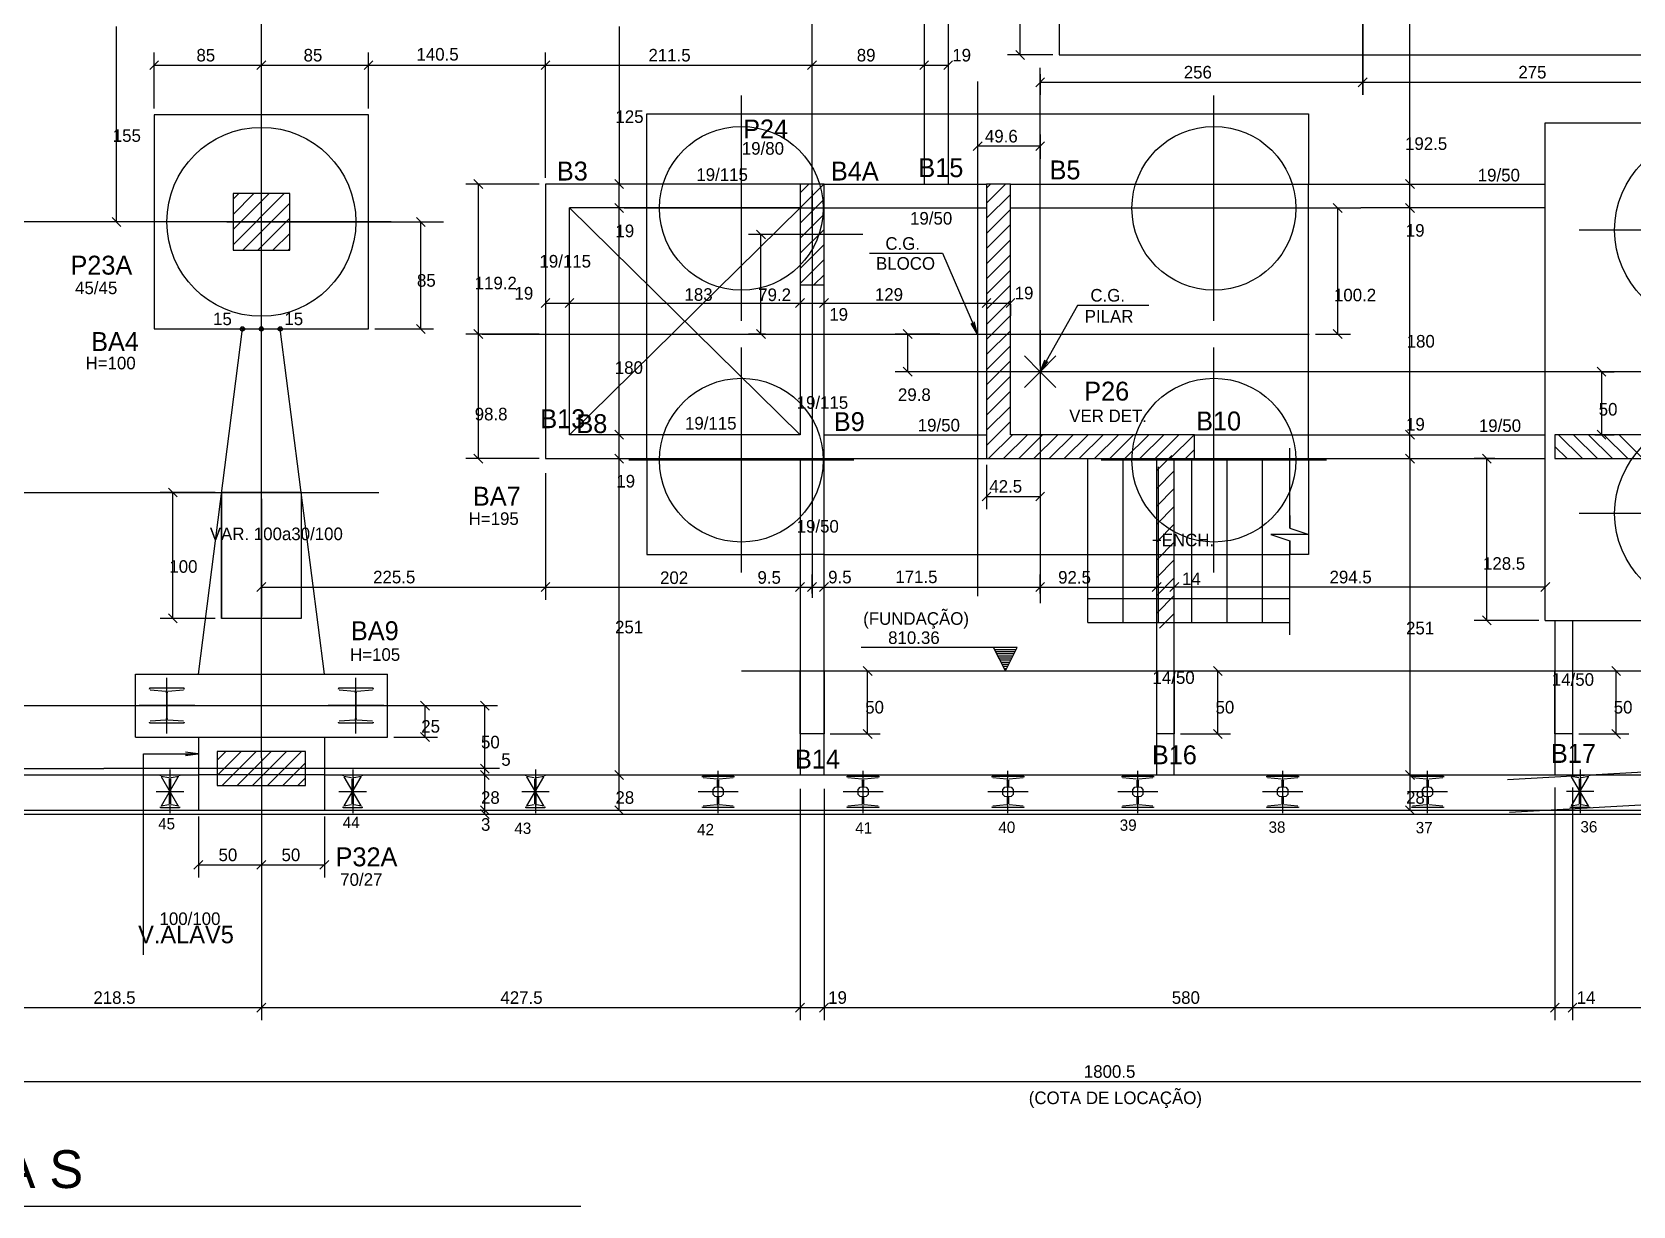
# Model space of a CAD drawing. Header units: metres. Extents: x -5 to 6148, y -6 to 3867.
# Drawn here: x 4108 to 5379, y 1774 to 2706 of the extents above; entities that cross this region are included whole.
import ezdxf

# ---------------------------------------------------------------- set-up
doc = ezdxf.new("R2010")
doc.units = ezdxf.units.M

msp = doc.modelspace()

# ---------------------------------------------------------------- linework, layer by layer
for centre, radius in [((4671.1, 2565.7), 65), ((5046.1, 2565.7), 65), ((4290.2, 2554.9), 75), ((5439.1, 2548.4), 75), ((4275.2, 2469.9), 1.67), ((4275.2, 2469.9), 0.83), ((4290.2, 2469.9), 1.67), ((4290.2, 2469.9), 1.67), ((4290.2, 2469.9), 0.83), ((4290.2, 2469.9), 0.83), ((4305.2, 2469.9), 1.67), ((4305.2, 2469.9), 0.83), ((4671.1, 2365.7), 65), ((5046.1, 2365.7), 65), ((5439.1, 2323.4), 75)]:
    msp.add_circle(centre, radius)
at = {"layer": '1', "color": 1}
for p, q in [((4290.2, 2451.8), (4290.2, 2657.9)), ((4671.1, 2476.4), (4671.1, 2655.1)), ((5046.1, 2476.4), (5046.1, 2655.1)), ((4393.3, 2554.9), (4187.1, 2554.9)), ((4760.4, 2565.7), (4581.7, 2565.7)), ((5135.4, 2565.7), (4956.7, 2565.7)), ((5542.2, 2548.4), (5336, 2548.4)), ((4671.1, 2276.4), (4671.1, 2455.1)), ((5046.1, 2276.4), (5046.1, 2455.1)), ((4760.4, 2365.7), (4581.7, 2365.7)), ((5135.4, 2365.7), (4956.7, 2365.7)), ((5542.2, 2323.4), (5336, 2323.4)), ((3913, 2115.9), (4240.2, 2115.9)), ((4340.2, 2115.9), (5745.4, 2115.9)), ((2991.2, 2087.9), (5771.4, 2087.9))]:
    msp.add_line(p, q, dxfattribs=at)
for points in [[(5644.6, 2267.3), (5547.5, 2177.4), (5419.9, 2119.9), (5279.1, 2112)], [(5662.3, 2248.2), (5560.8, 2154.3), (5427.6, 2094.3), (5280.6, 2086)]]:
    msp.add_lwpolyline(points, dxfattribs=at)
at = {"layer": '2', "color": 2}
for p, q in [((4201.7, 2675.7), (4208.7, 2682.7)), ((4286.7, 2675.7), (4293.7, 2682.7)), ((4286.7, 2675.7), (4293.7, 2682.7)), ((4371.7, 2675.7), (4378.7, 2682.7)), ((4371.7, 2675.7), (4378.7, 2682.7)), ((4512.2, 2675.7), (4519.2, 2682.7)), ((4512.2, 2675.7), (4519.2, 2682.7)), ((4723.7, 2675.7), (4730.7, 2682.7)), ((4723.7, 2675.7), (4730.7, 2682.7)), ((4812.7, 2675.7), (4819.7, 2682.7)), ((4812.7, 2675.7), (4819.7, 2682.7)), ((4831.7, 2675.7), (4838.7, 2682.7)), ((4895.9, 2683.8), (4888.8, 2690.9)), ((4904.7, 2662.2), (4911.7, 2669.2)), ((5160.7, 2662.2), (5167.7, 2669.2)), ((5160.7, 2662.2), (5167.7, 2669.2)), ((4862.1, 2618.4), (4855.1, 2611.4)), ((4911.7, 2618.4), (4904.7, 2611.4)), ((4466, 2581.3), (4458.9, 2588.4)), ((4570.7, 2588.4), (4577.7, 2581.3)), ((4577.7, 2581.3), (4570.7, 2588.4)), ((4577.7, 2581.3), (4570.7, 2588.4)), ((5205.2, 2581.3), (5198.1, 2588.4)), ((5205.2, 2581.3), (5198.1, 2588.4)), ((5205.2, 2581.3), (5198.1, 2588.4)), ((4577.7, 2562.3), (4570.7, 2569.4)), ((4577.7, 2562.3), (4570.7, 2569.4)), ((5147.9, 2562.3), (5140.8, 2569.4)), ((5205.2, 2562.3), (5198.1, 2569.4)), ((5205.2, 2562.3), (5198.1, 2569.4)), ((4178.8, 2551.3), (4171.7, 2558.4)), ((4178.8, 2551.3), (4171.7, 2558.4)), ((4420.3, 2551.3), (4413.2, 2558.4)), ((4690.2, 2541.3), (4683.2, 2548.4)), ((4512.2, 2486.9), (4519.2, 2494)), ((4531.2, 2486.9), (4538.2, 2494)), ((4531.2, 2486.9), (4538.2, 2494)), ((4714.2, 2486.9), (4721.2, 2494)), ((4714.2, 2486.9), (4721.2, 2494)), ((4733.2, 2486.9), (4740.2, 2494)), ((4733.2, 2486.9), (4740.2, 2494)), ((4862.2, 2486.9), (4869.2, 2494)), ((4862.2, 2486.9), (4869.2, 2494)), ((4881.2, 2486.9), (4888.2, 2494)), ((4881.2, 2486.9), (4888.2, 2494)), ((4420.3, 2466.3), (4413.2, 2473.4)), ((4466, 2462.2), (4458.9, 2469.3)), ((4466, 2462.2), (4458.9, 2469.3)), ((4690.2, 2462.2), (4683.2, 2469.3)), ((4806.7, 2462.2), (4799.6, 2469.3)), ((5147.9, 2462.2), (5140.8, 2469.3)), ((4806.7, 2432.4), (4799.6, 2439.5)), ((4908.2, 2435.9), (4895.7, 2448.4)), ((4908.2, 2435.9), (4920.7, 2448.4)), ((5350.2, 2439.5), (5357.2, 2432.4)), ((4908.2, 2435.9), (4895.7, 2423.4)), ((4908.2, 2435.9), (4920.7, 2423.4)), ((4577.7, 2382.3), (4570.7, 2389.4)), ((4577.7, 2382.3), (4570.7, 2389.4)), ((5205.2, 2382.3), (5198.1, 2389.4)), ((5205.2, 2382.3), (5198.1, 2389.4)), ((5350.2, 2389.4), (5357.2, 2382.3)), ((4466, 2363.3), (4458.9, 2370.4)), ((4577.7, 2363.3), (4570.7, 2370.4)), ((4577.7, 2363.3), (4570.7, 2370.4)), ((4577.7, 2363.3), (4570.7, 2370.4)), ((5198.1, 2370.4), (5205.2, 2363.3)), ((5205.2, 2363.3), (5198.1, 2370.4)), ((5205.2, 2363.3), (5198.1, 2370.4)), ((5266.2, 2363.3), (5259.2, 2370.4)), ((4223.5, 2336.5), (4216.4, 2343.6)), ((4862.2, 2333.3), (4869.2, 2340.4)), ((4904.7, 2333.3), (4911.7, 2340.4)), ((4286.7, 2261.4), (4293.7, 2268.5)), ((4512.2, 2261.4), (4519.2, 2268.5)), ((4714.2, 2261.4), (4721.2, 2268.5)), ((4714.2, 2261.4), (4721.2, 2268.5)), ((4723.7, 2261.4), (4730.7, 2268.5)), ((4723.7, 2261.4), (4730.7, 2268.5)), ((4733.2, 2261.4), (4740.2, 2268.5)), ((4733.2, 2261.4), (4740.2, 2268.5)), ((4904.7, 2261.4), (4911.7, 2268.5)), ((4904.7, 2261.4), (4911.7, 2268.5)), ((4997.2, 2261.4), (5004.2, 2268.5)), ((4997.2, 2261.4), (5004.2, 2268.5)), ((5018.2, 2268.5), (5011.2, 2261.4)), ((5011.2, 2261.4), (5018.2, 2268.5)), ((5011.2, 2261.4), (5018.2, 2268.5)), ((5312.6, 2268.5), (5305.6, 2261.4)), ((4223.5, 2236.5), (4216.4, 2243.6)), ((5266.2, 2234.9), (5259.2, 2242)), ((4774.8, 2194.8), (4767.8, 2201.9)), ((5052.8, 2194.8), (5045.8, 2201.9)), ((5368.8, 2194.8), (5361.8, 2201.9)), ((4423.6, 2167.3), (4416.5, 2174.4)), ((4471, 2167.3), (4464, 2174.4)), ((4471, 2167.3), (4464, 2174.4)), ((4423.6, 2142.3), (4416.5, 2149.4)), ((4774.8, 2144.8), (4767.8, 2151.9)), ((5052.8, 2144.8), (5045.8, 2151.9)), ((5368.8, 2144.8), (5361.8, 2151.9)), ((4471, 2117.3), (4464, 2124.4)), ((4471, 2117.3), (4464, 2124.4)), ((4471, 2117.3), (4464, 2124.4)), ((4471, 2112.3), (4464, 2119.4)), ((4471, 2112.3), (4464, 2119.4)), ((4577.7, 2112.3), (4570.7, 2119.4)), ((4577.7, 2112.3), (4570.7, 2119.4)), ((5198.1, 2119.4), (5205.2, 2112.3)), ((5198.1, 2119.4), (5205.2, 2112.3)), ((2401.7, 2084.8), (5872.2, 2084.8)), ((4471, 2084.3), (4464, 2091.4)), ((4471, 2084.3), (4464, 2091.4)), ((4471, 2081.3), (4464, 2088.4)), ((4577.7, 2084.3), (4570.7, 2091.4)), ((5198.1, 2091.4), (5205.2, 2084.3)), ((4236.7, 2040.9), (4243.7, 2048)), ((4286.7, 2040.9), (4293.7, 2048)), ((4286.7, 2040.9), (4293.7, 2048)), ((4336.7, 2040.9), (4343.7, 2048)), ((4286.7, 1927.6), (4293.7, 1934.7)), ((4286.7, 1927.6), (4293.7, 1934.7)), ((4286.7, 1927.6), (4293.7, 1934.7)), ((4714.2, 1927.6), (4721.2, 1934.7)), ((4714.2, 1927.6), (4721.2, 1934.7)), ((4733.2, 1927.6), (4740.2, 1934.7)), ((4733.2, 1927.6), (4740.2, 1934.7)), ((5313.2, 1927.6), (5320.2, 1934.7)), ((5313.2, 1927.6), (5320.2, 1934.7)), ((5327.2, 1927.6), (5334.2, 1934.7)), ((5327.2, 1927.6), (5334.2, 1934.7))]:
    msp.add_line(p, q, dxfattribs=at)
at = {"layer": '3', "color": 3}
for p, q in [((4816.2, 2946.9), (4816.2, 2584.9)), ((4835.2, 2946.9), (4835.2, 2584.9)), ((4923.4, 2867.4), (4923.4, 2687.4)), ((4923.4, 2687.4), (5593.4, 2687.4)), ((4858.6, 2666.4), (4858.6, 2257.8)), ((4816.2, 2640.7), (4835.2, 2640.7)), ((5309.1, 2633.4), (5569.1, 2633.4)), ((5309.1, 2238.4), (5309.1, 2633.4)), ((4717.7, 2584.9), (4515.7, 2584.9)), ((4596.1, 2366.9), (4596.1, 2584.9)), ((4717.7, 2578), (4724.6, 2584.9)), ((4717.7, 2566), (4736.6, 2584.9)), ((4736.7, 2584.9), (4865.7, 2584.9)), ((4865.7, 2581.7), (4868.8, 2584.9)), ((4865.7, 2569.7), (4880.8, 2584.9)), ((4884.7, 2584.9), (5309.1, 2584.9)), ((5121.1, 2565.9), (5121.1, 2584.9)), ((4267.7, 2572.8), (4272.3, 2577.4)), ((4267.7, 2560.7), (4284.3, 2577.4)), ((4267.7, 2548.7), (4296.3, 2577.4)), ((4267.7, 2536.7), (4308.4, 2577.4)), ((4275.4, 2532.4), (4312.7, 2569.7)), ((4717.7, 2553.9), (4736.7, 2572.9)), ((4865.7, 2557.7), (4884.7, 2576.7)), ((4287.4, 2532.4), (4312.7, 2557.7)), ((4534.7, 2385.9), (4534.7, 2565.9)), ((4717.7, 2565.9), (4534.7, 2565.9)), ((4717.7, 2541.9), (4736.7, 2560.9)), ((4736.7, 2565.9), (4865.7, 2565.9)), ((4865.7, 2545.7), (4884.7, 2564.7)), ((4884.7, 2565.9), (5162.8, 2565.9)), ((5121.1, 2385.9), (5121.1, 2565.9)), ((5309.1, 2565.9), (5162.8, 2565.9)), ((4299.4, 2532.4), (4312.7, 2545.6)), ((4717.7, 2529.9), (4736.7, 2548.9)), ((4865.7, 2533.7), (4884.7, 2552.7)), ((4311.4, 2532.4), (4312.7, 2533.6)), ((4717.7, 2517.9), (4736.7, 2536.9)), ((4865.7, 2521.6), (4884.7, 2540.6)), ((4865.7, 2509.6), (4884.7, 2528.6)), ((4717.7, 2505.9), (4736.7, 2524.9)), ((4865.7, 2497.6), (4884.7, 2516.6)), ((4728.7, 2504.9), (4736.7, 2512.8)), ((4865.7, 2485.6), (4884.7, 2504.6)), ((4865.7, 2473.5), (4884.7, 2492.5)), ((4865.7, 2461.5), (4884.7, 2480.5)), ((4240.2, 2195.9), (4275.2, 2469.9)), ((4340.2, 2195.9), (4305.2, 2469.9)), ((4465.4, 2465.7), (5121.7, 2465.7)), ((4865.7, 2449.5), (4884.7, 2468.5)), ((4865.7, 2437.5), (4884.7, 2456.5)), ((4865.7, 2425.5), (4884.7, 2444.5)), ((4865.7, 2413.4), (4884.7, 2432.4)), ((4865.7, 2401.4), (4884.7, 2420.4)), ((4865.7, 2389.4), (4884.7, 2408.4)), ((4865.7, 2377.4), (4884.7, 2396.4)), ((4736.7, 2385.9), (4865.7, 2385.9)), ((4867.2, 2366.9), (4886.2, 2385.9)), ((4879.2, 2366.9), (4898.2, 2385.9)), ((4891.2, 2366.9), (4910.2, 2385.9)), ((4903.3, 2366.9), (4922.3, 2385.9)), ((4915.3, 2366.9), (4934.3, 2385.9)), ((4927.3, 2366.9), (4946.3, 2385.9)), ((4939.3, 2366.9), (4958.3, 2385.9)), ((4951.3, 2366.9), (4970.3, 2385.9)), ((4963.4, 2366.9), (4982.4, 2385.9)), ((4975.4, 2366.9), (4994.4, 2385.9)), ((4987.4, 2366.9), (5006.4, 2385.9)), ((4999.4, 2366.9), (5018.4, 2385.9)), ((5011.4, 2366.9), (5030.4, 2385.9)), ((5121.1, 2366.9), (5121.1, 2385.9)), ((5316.7, 2376.6), (5326.5, 2366.9)), ((5319.5, 2385.9), (5338.5, 2366.9)), ((5331.5, 2385.9), (5350.5, 2366.9)), ((5343.5, 2385.9), (5362.5, 2366.9)), ((5355.5, 2385.9), (5374.5, 2366.9)), ((5367.6, 2385.9), (5386.6, 2366.9)), ((4717.7, 2366.9), (4865.7, 2366.9)), ((4946.2, 2236.9), (4946.2, 2366.9)), ((4974.2, 2236.9), (4974.2, 2366.9)), ((5000.7, 2115.9), (5000.7, 2366.9)), ((5014.7, 2115.9), (5014.7, 2366.9)), ((5023.5, 2366.9), (5030.7, 2374.1)), ((5028.7, 2236.9), (5028.7, 2366.9)), ((5030.7, 2366.9), (5309.1, 2366.9)), ((5056.7, 2236.9), (5056.7, 2366.9)), ((5084.7, 2236.9), (5084.7, 2366.9)), ((5106.3, 2311.7), (5106.3, 2375.1)), ((5002.2, 2236.9), (5002.2, 2360.3)), ((5106.3, 2227), (5106.3, 2301.7)), ((4736.7, 2290.7), (4717.7, 2290.7)), ((4736.7, 2290.7), (4946.2, 2290.7)), ((4946.2, 2290.7), (5106.3, 2290.7)), ((4946.2, 2255.9), (5106.3, 2255.9)), ((4946.2, 2236.9), (5106.3, 2236.9)), ((5309.1, 2238.4), (5569.1, 2238.4)), ((4890, 2217.1), (4766.1, 2217.1)), ((4880.6, 2198.4), (4871.2, 2217.1)), ((4872.1, 2215.4), (4889.1, 2215.4)), ((4872.9, 2213.8), (4888.3, 2213.8)), ((4873.7, 2212.1), (4887.5, 2212.1)), ((4880.6, 2198.4), (4890, 2217.1)), ((4874.6, 2210.4), (4886.6, 2210.4)), ((4875.4, 2208.7), (4885.8, 2208.7)), ((4876.2, 2207.1), (4885, 2207.1)), ((4877.1, 2205.4), (4884.1, 2205.4)), ((4877.9, 2203.7), (4883.3, 2203.7)), ((4878.7, 2202.1), (4882.4, 2202.1)), ((4879.6, 2200.4), (4881.6, 2200.4)), ((4190.2, 2145.9), (4190.2, 2195.9)), ((4190.2, 2195.9), (4390.2, 2195.9)), ((4390.2, 2145.9), (4390.2, 2195.9)), ((4190.2, 2145.9), (4390.2, 2145.9)), ((4240.2, 2145.9), (4240.2, 2115.9)), ((4340.2, 2145.9), (4340.2, 2115.9)), ((4255.2, 2127.5), (4262, 2134.4)), ((4255.2, 2115.5), (4274.1, 2134.4)), ((4259.1, 2107.4), (4286.1, 2134.4)), ((4271.1, 2107.4), (4298.1, 2134.4)), ((4283.1, 2107.4), (4310.1, 2134.4)), ((4295.1, 2107.4), (4322.1, 2134.4)), ((4307.2, 2107.4), (4325.2, 2125.4)), ((4340.2, 2115.9), (4240.2, 2115.9)), ((4240.2, 2115.9), (4240.2, 2087.9)), ((4319.2, 2107.4), (4325.2, 2113.4)), ((4340.2, 2115.9), (4340.2, 2087.9))]:
    msp.add_line(p, q, dxfattribs=at)
for points in [[(4375.2, 2469.9), (4375.2, 2639.9), (4205.2, 2639.9), (4205.2, 2469.9), (4375.2, 2469.9)], [(4596.1, 2584.9), (4596.1, 2640.7), (4816.2, 2640.7)], [(4835.2, 2640.7), (5121.1, 2640.7), (5121.1, 2584.9)], [(4515.7, 2584.9), (4515.7, 2366.9), (4717.7, 2366.9), (4717.7, 2115.9)], [(4717.7, 2504.9), (4717.7, 2385.9), (4534.7, 2385.9)], [(4736.7, 2115.9), (4736.7, 2385.9), (4736.7, 2504.9)], [(5030.7, 2385.9), (5162.8, 2385.9), (5309.1, 2385.9)], [(4596.1, 2366.9), (4596.1, 2290.7), (4717.7, 2290.7)], [(5121.1, 2366.9), (5121.1, 2290.7), (5106.3, 2290.7)], [(5106.3, 2321.8), (5106.3, 2311.7), (5121.4, 2306.7), (5091.2, 2306.7), (5106.3, 2301.7), (5106.3, 2291.6)], [(5316.7, 2238.4), (5316.7, 2115.9)], [(5330.7, 2238.4), (5330.7, 2115.9)]]:
    msp.add_lwpolyline(points, dxfattribs=at)
at = {"layer": '6', "color": 6}
for p, q in [((4258.6, 2340.1), (4258.6, 2240.1)), ((4321.8, 2340.1), (4258.6, 2340.1)), ((4321.8, 2340.1), (4321.8, 2240.1)), ((4321.8, 2240.1), (4258.6, 2240.1)), ((4215.2, 2148.8), (4215.2, 2192.9)), ((4215.2, 2148.8), (4215.2, 2192.9)), ((4365.2, 2148.8), (4365.2, 2192.9)), ((4365.2, 2148.8), (4365.2, 2192.9)), ((4201.4, 2184.6), (4201.4, 2183.9)), ((4229, 2184.6), (4201.4, 2184.6)), ((4201.9, 2183.4), (4214.4, 2182.4)), ((4214.8, 2181.8), (4214.8, 2159.9)), ((4215.5, 2159.9), (4215.5, 2181.8)), ((4216, 2182.4), (4228.5, 2183.4)), ((4229, 2183.9), (4229, 2184.6)), ((4351.4, 2184.6), (4351.4, 2183.9)), ((4379, 2184.6), (4351.4, 2184.6)), ((4351.9, 2183.4), (4364.4, 2182.4)), ((4364.8, 2181.8), (4364.8, 2159.9)), ((4365.5, 2159.9), (4365.5, 2181.8)), ((4366, 2182.4), (4378.5, 2183.4)), ((4379, 2183.9), (4379, 2184.6)), ((4237.3, 2170.9), (4193.1, 2170.9)), ((4387.3, 2170.9), (4343.1, 2170.9)), ((4201.4, 2157.8), (4201.4, 2157.1)), ((4201.4, 2157.1), (4229, 2157.1)), ((4214.4, 2159.3), (4201.9, 2158.4)), ((4228.5, 2158.4), (4216, 2159.3)), ((4229, 2157.1), (4229, 2157.8)), ((4351.4, 2157.8), (4351.4, 2157.1)), ((4351.4, 2157.1), (4379, 2157.1)), ((4364.4, 2159.3), (4351.9, 2158.4)), ((4378.5, 2158.4), (4366, 2159.3)), ((4379, 2157.1), (4379, 2157.8)), ((4210.2, 2115.8), (4225.2, 2115.8)), ((4210.2, 2115.1), (4210.2, 2115.8)), ((4216.8, 2113.4), (4210.7, 2114.5)), ((4224.3, 2091.3), (4211, 2114.4)), ((4211, 2091.3), (4224.3, 2114.4)), ((4217.3, 2092.9), (4217.3, 2112.8)), ((4217.7, 2120.2), (4217.7, 2085.5)), ((4218.1, 2112.8), (4218.1, 2092.9)), ((4224.7, 2114.5), (4218.6, 2113.4)), ((4225.2, 2115.8), (4225.2, 2115.1)), ((4355.2, 2115.8), (4370.2, 2115.8)), ((4355.2, 2115.1), (4355.2, 2115.8)), ((4361.8, 2113.4), (4355.7, 2114.5)), ((4369.3, 2091.3), (4356, 2114.4)), ((4356, 2091.3), (4369.3, 2114.4)), ((4362.3, 2092.9), (4362.3, 2112.8)), ((4362.7, 2120.2), (4362.7, 2085.5)), ((4363.1, 2112.8), (4363.1, 2092.9)), ((4369.7, 2114.5), (4363.6, 2113.4)), ((4370.2, 2115.8), (4370.2, 2115.1)), ((4500.2, 2115.8), (4515.2, 2115.8)), ((4500.2, 2115.1), (4500.2, 2115.8)), ((4506.8, 2113.4), (4500.7, 2114.5)), ((4514.3, 2091.3), (4501, 2114.4)), ((4501, 2091.3), (4514.3, 2114.4)), ((4507.3, 2092.9), (4507.3, 2112.8)), ((4507.7, 2120.2), (4507.7, 2085.5)), ((4508.1, 2112.8), (4508.1, 2092.9)), ((4514.7, 2114.5), (4508.6, 2113.4)), ((4515.2, 2115.8), (4515.2, 2115.1)), ((4640.2, 2114.9), (4665.2, 2114.9)), ((4640.2, 2114.1), (4640.2, 2114.9)), ((4651.8, 2112.4), (4640.7, 2113.5)), ((4652.3, 2106.3), (4652.3, 2111.8)), ((4652.7, 2085.5), (4652.7, 2119.2)), ((4664.7, 2113.5), (4653.6, 2112.4)), ((4665.2, 2114.9), (4665.2, 2114.1)), ((4755.2, 2114.9), (4780.2, 2114.9)), ((4755.2, 2114.1), (4755.2, 2114.9)), ((4766.8, 2112.4), (4755.7, 2113.5)), ((4767.3, 2106.3), (4767.3, 2111.8)), ((4767.7, 2085.5), (4767.7, 2119.2)), ((4779.7, 2113.5), (4768.6, 2112.4)), ((4780.2, 2114.9), (4780.2, 2114.1)), ((4870.2, 2114.9), (4895.2, 2114.9)), ((4870.2, 2114.1), (4870.2, 2114.9)), ((4881.8, 2112.4), (4870.7, 2113.5)), ((4882.3, 2106.3), (4882.3, 2111.8)), ((4882.7, 2085.5), (4882.7, 2119.2)), ((4894.7, 2113.5), (4883.6, 2112.4)), ((4895.2, 2114.9), (4895.2, 2114.1)), ((4973.2, 2114.9), (4998.2, 2114.9)), ((4973.2, 2114.1), (4973.2, 2114.9)), ((4984.8, 2112.4), (4973.7, 2113.5)), ((4985.3, 2106.3), (4985.3, 2111.8)), ((4985.7, 2085.5), (4985.7, 2119.2)), ((4997.7, 2113.5), (4986.6, 2112.4)), ((4998.2, 2114.9), (4998.2, 2114.1)), ((5088.2, 2114.9), (5113.2, 2114.9)), ((5088.2, 2114.1), (5088.2, 2114.9)), ((5099.8, 2112.4), (5088.7, 2113.5)), ((5100.3, 2106.3), (5100.3, 2111.8)), ((5100.7, 2085.5), (5100.7, 2119.2)), ((5112.7, 2113.5), (5101.6, 2112.4)), ((5113.2, 2114.9), (5113.2, 2114.1)), ((5203.2, 2114.9), (5228.2, 2114.9)), ((5203.2, 2114.1), (5203.2, 2114.9)), ((5214.8, 2112.4), (5203.7, 2113.5)), ((5215.3, 2106.3), (5215.3, 2111.8)), ((5215.7, 2085.5), (5215.7, 2119.2)), ((5227.7, 2113.5), (5216.6, 2112.4)), ((5228.2, 2114.9), (5228.2, 2114.1)), ((5329.2, 2115.9), (5344.2, 2115.9)), ((5329.2, 2115.1), (5329.2, 2115.9)), ((5335.8, 2113.4), (5329.7, 2114.5)), ((5343.3, 2091.3), (5330, 2114.4)), ((5330, 2091.3), (5343.3, 2114.4)), ((5336.3, 2092.9), (5336.3, 2112.8)), ((5336.7, 2120.2), (5336.7, 2085.5)), ((5337.1, 2112.8), (5337.1, 2092.9)), ((5343.7, 2114.5), (5337.6, 2113.4)), ((5344.2, 2115.9), (5344.2, 2115.1)), ((4206.8, 2102.8), (4228.6, 2102.8)), ((4351.8, 2102.8), (4373.6, 2102.8)), ((4496.8, 2102.8), (4518.6, 2102.8)), ((4668.6, 2102.4), (4636.8, 2102.4)), ((4652.3, 2092.9), (4652.3, 2098.4)), ((4653.1, 2098.4), (4653.1, 2092.9)), ((4783.6, 2102.4), (4751.8, 2102.4)), ((4767.3, 2092.9), (4767.3, 2098.4)), ((4768.1, 2098.4), (4768.1, 2092.9)), ((4898.6, 2102.4), (4866.8, 2102.4)), ((4882.3, 2092.9), (4882.3, 2098.4)), ((4883.1, 2098.4), (4883.1, 2092.9)), ((5001.6, 2102.4), (4969.8, 2102.4)), ((4985.3, 2092.9), (4985.3, 2098.4)), ((4986.1, 2098.4), (4986.1, 2092.9)), ((5116.6, 2102.4), (5084.8, 2102.4)), ((5100.3, 2092.9), (5100.3, 2098.4)), ((5101.1, 2098.4), (5101.1, 2092.9)), ((5231.6, 2102.4), (5199.8, 2102.4)), ((5215.3, 2092.9), (5215.3, 2098.4)), ((5216.1, 2098.4), (5216.1, 2092.9)), ((5325.8, 2102.9), (5347.6, 2102.9)), ((4210.2, 2089.8), (4210.2, 2090.6)), ((4225.2, 2089.8), (4210.2, 2089.8)), ((4210.7, 2091.2), (4216.8, 2092.3)), ((4218.6, 2092.3), (4224.7, 2091.2)), ((4225.2, 2090.6), (4225.2, 2089.8)), ((4355.2, 2089.8), (4355.2, 2090.6)), ((4370.2, 2089.8), (4355.2, 2089.8)), ((4355.7, 2091.2), (4361.8, 2092.3)), ((4363.6, 2092.3), (4369.7, 2091.2)), ((4370.2, 2090.6), (4370.2, 2089.8)), ((4500.2, 2089.8), (4500.2, 2090.6)), ((4515.2, 2089.8), (4500.2, 2089.8)), ((4500.7, 2091.2), (4506.8, 2092.3)), ((4508.6, 2092.3), (4514.7, 2091.2)), ((4515.2, 2090.6), (4515.2, 2089.8)), ((4640.2, 2089.9), (4640.2, 2090.6)), ((4665.2, 2089.9), (4640.2, 2089.9)), ((4640.7, 2091.2), (4651.8, 2092.3)), ((4653.6, 2092.3), (4664.7, 2091.2)), ((4665.2, 2090.6), (4665.2, 2089.9)), ((4755.2, 2089.9), (4755.2, 2090.6)), ((4780.2, 2089.9), (4755.2, 2089.9)), ((4755.7, 2091.2), (4766.8, 2092.3)), ((4768.6, 2092.3), (4779.7, 2091.2)), ((4780.2, 2090.6), (4780.2, 2089.9)), ((4870.2, 2089.9), (4870.2, 2090.6)), ((4895.2, 2089.9), (4870.2, 2089.9)), ((4870.7, 2091.2), (4881.8, 2092.3)), ((4883.6, 2092.3), (4894.7, 2091.2)), ((4895.2, 2090.6), (4895.2, 2089.9)), ((4973.2, 2089.9), (4973.2, 2090.6)), ((4998.2, 2089.9), (4973.2, 2089.9)), ((4973.7, 2091.2), (4984.8, 2092.3)), ((4986.6, 2092.3), (4997.7, 2091.2)), ((4998.2, 2090.6), (4998.2, 2089.9)), ((5088.2, 2089.9), (5088.2, 2090.6)), ((5113.2, 2089.9), (5088.2, 2089.9)), ((5088.7, 2091.2), (5099.8, 2092.3)), ((5101.6, 2092.3), (5112.7, 2091.2)), ((5113.2, 2090.6), (5113.2, 2089.9)), ((5203.2, 2089.9), (5203.2, 2090.6)), ((5228.2, 2089.9), (5203.2, 2089.9)), ((5203.7, 2091.2), (5214.8, 2092.3)), ((5216.6, 2092.3), (5227.7, 2091.2)), ((5228.2, 2090.6), (5228.2, 2089.9)), ((5329.2, 2089.9), (5329.2, 2090.6)), ((5344.2, 2089.9), (5329.2, 2089.9)), ((5329.7, 2091.2), (5335.8, 2092.3)), ((5337.6, 2092.3), (5343.7, 2091.2)), ((5344.2, 2090.6), (5344.2, 2089.9)), ((3582.8, 1773.6), (4543.7, 1773.6))]:
    msp.add_line(p, q, dxfattribs=at)
for points in [[(4717.7, 2198.4), (4736.7, 2198.4), (4736.7, 2148.4), (4717.7, 2148.4), (4717.7, 2198.4)], [(5000.7, 2198.4), (5014.7, 2198.4), (5014.7, 2148.4), (5000.7, 2148.4), (5000.7, 2198.4)], [(5316.7, 2198.4), (5330.7, 2198.4), (5330.7, 2148.4), (5316.7, 2148.4), (5316.7, 2198.4)], [(4201.4, 2183.9), (4201.4, 2184.2), (4201.6, 2184.4), (4201.9, 2184.5)], [(4214.8, 2181.8), (4214.8, 2181.8), (4214.8, 2181.8), (4214.8, 2181.8), (4214.8, 2181.6), (4214.6, 2181.3), (4214.4, 2181.3)], [(4216, 2181.3), (4215.7, 2181.3), (4215.5, 2181.6), (4215.5, 2181.8)], [(4228.5, 2184.5), (4228.8, 2184.4), (4229, 2184.2), (4229, 2183.9)], [(4351.4, 2183.9), (4351.4, 2184.2), (4351.6, 2184.4), (4351.9, 2184.5)], [(4364.8, 2181.8), (4364.8, 2181.8), (4364.8, 2181.8), (4364.8, 2181.8), (4364.8, 2181.6), (4364.6, 2181.3), (4364.4, 2181.3)], [(4366, 2181.3), (4365.7, 2181.3), (4365.5, 2181.6), (4365.5, 2181.8)], [(4378.5, 2184.5), (4378.8, 2184.4), (4379, 2184.2), (4379, 2183.9)], [(4214.4, 2160.4), (4214.6, 2160.4), (4214.8, 2160.2), (4214.8, 2159.9)], [(4215.5, 2159.9), (4215.5, 2160.2), (4215.7, 2160.4), (4216, 2160.4)], [(4364.4, 2160.4), (4364.6, 2160.4), (4364.8, 2160.2), (4364.8, 2159.9)], [(4365.5, 2159.9), (4365.5, 2160.2), (4365.7, 2160.4), (4366, 2160.4)], [(4201.9, 2157.2), (4201.6, 2157.3), (4201.4, 2157.5), (4201.4, 2157.8)], [(4229, 2157.8), (4229, 2157.5), (4228.8, 2157.3), (4228.5, 2157.2)], [(4351.9, 2157.2), (4351.6, 2157.3), (4351.4, 2157.5), (4351.4, 2157.8)], [(4379, 2157.8), (4379, 2157.5), (4378.8, 2157.3), (4378.5, 2157.2)], [(4210.2, 2115.1), (4210.2, 2115.4), (4210.4, 2115.6), (4210.7, 2115.7)], [(4217.3, 2112.8), (4217.3, 2112.5), (4217.1, 2112.3), (4216.8, 2112.2)], [(4218.6, 2112.2), (4218.3, 2112.3), (4218.1, 2112.5), (4218.1, 2112.8)], [(4224.7, 2115.7), (4225, 2115.6), (4225.2, 2115.4), (4225.2, 2115.1)], [(4355.2, 2115.1), (4355.2, 2115.4), (4355.4, 2115.6), (4355.7, 2115.7)], [(4362.3, 2112.8), (4362.3, 2112.5), (4362.1, 2112.3), (4361.8, 2112.2)], [(4363.6, 2112.2), (4363.3, 2112.3), (4363.1, 2112.5), (4363.1, 2112.8)], [(4369.7, 2115.7), (4370, 2115.6), (4370.2, 2115.4), (4370.2, 2115.1)], [(4500.2, 2115.1), (4500.2, 2115.4), (4500.4, 2115.6), (4500.7, 2115.7)], [(4507.3, 2112.8), (4507.3, 2112.5), (4507.1, 2112.3), (4506.8, 2112.2)], [(4508.6, 2112.2), (4508.3, 2112.3), (4508.1, 2112.5), (4508.1, 2112.8)], [(4514.7, 2115.7), (4515, 2115.6), (4515.2, 2115.4), (4515.2, 2115.1)], [(4640.2, 2114.1), (4640.2, 2114.4), (4640.4, 2114.6), (4640.7, 2114.7)], [(4652.3, 2111.8), (4652.3, 2111.5), (4652.1, 2111.3), (4651.8, 2111.2)], [(4653.1, 2111.8), (4653.1, 2106.3)], [(4653.6, 2111.2), (4653.3, 2111.3), (4653.1, 2111.5), (4653.1, 2111.8), (4653.1, 2111.8), (4653.1, 2111.8), (4653.1, 2111.8)], [(4664.7, 2114.7), (4665, 2114.6), (4665.2, 2114.4), (4665.2, 2114.1)], [(4755.2, 2114.1), (4755.2, 2114.4), (4755.4, 2114.6), (4755.7, 2114.7)], [(4767.3, 2111.8), (4767.3, 2111.5), (4767.1, 2111.3), (4766.8, 2111.2)], [(4768.1, 2111.8), (4768.1, 2106.3)], [(4768.6, 2111.2), (4768.3, 2111.3), (4768.1, 2111.5), (4768.1, 2111.8), (4768.1, 2111.8), (4768.1, 2111.8), (4768.1, 2111.8)], [(4779.7, 2114.7), (4780, 2114.6), (4780.2, 2114.4), (4780.2, 2114.1)], [(4870.2, 2114.1), (4870.2, 2114.4), (4870.4, 2114.6), (4870.7, 2114.7)], [(4882.3, 2111.8), (4882.3, 2111.5), (4882.1, 2111.3), (4881.8, 2111.2)], [(4883.1, 2111.8), (4883.1, 2106.3)], [(4883.6, 2111.2), (4883.3, 2111.3), (4883.1, 2111.5), (4883.1, 2111.8), (4883.1, 2111.8), (4883.1, 2111.8), (4883.1, 2111.8)], [(4894.7, 2114.7), (4895, 2114.6), (4895.2, 2114.4), (4895.2, 2114.1)], [(4973.2, 2114.1), (4973.2, 2114.4), (4973.4, 2114.6), (4973.7, 2114.7)], [(4985.3, 2111.8), (4985.3, 2111.5), (4985.1, 2111.3), (4984.8, 2111.2)], [(4986.1, 2111.8), (4986.1, 2106.3)], [(4986.6, 2111.2), (4986.3, 2111.3), (4986.1, 2111.5), (4986.1, 2111.8), (4986.1, 2111.8), (4986.1, 2111.8), (4986.1, 2111.8)], [(4997.7, 2114.7), (4998, 2114.6), (4998.2, 2114.4), (4998.2, 2114.1)], [(5088.2, 2114.1), (5088.2, 2114.4), (5088.4, 2114.6), (5088.7, 2114.7)], [(5100.3, 2111.8), (5100.3, 2111.5), (5100.1, 2111.3), (5099.8, 2111.2)], [(5101.1, 2111.8), (5101.1, 2106.3)], [(5101.6, 2111.2), (5101.3, 2111.3), (5101.1, 2111.5), (5101.1, 2111.8), (5101.1, 2111.8), (5101.1, 2111.8), (5101.1, 2111.8)], [(5112.7, 2114.7), (5113, 2114.6), (5113.2, 2114.4), (5113.2, 2114.1)], [(5203.2, 2114.1), (5203.2, 2114.4), (5203.4, 2114.6), (5203.7, 2114.7)], [(5215.3, 2111.8), (5215.3, 2111.5), (5215.1, 2111.3), (5214.8, 2111.2)], [(5216.1, 2111.8), (5216.1, 2106.3)], [(5216.6, 2111.2), (5216.3, 2111.3), (5216.1, 2111.5), (5216.1, 2111.8), (5216.1, 2111.8), (5216.1, 2111.8), (5216.1, 2111.8)], [(5227.7, 2114.7), (5228, 2114.6), (5228.2, 2114.4), (5228.2, 2114.1)], [(5329.2, 2115.1), (5329.2, 2115.4), (5329.4, 2115.6), (5329.7, 2115.7)], [(5336.3, 2112.8), (5336.3, 2112.5), (5336.1, 2112.3), (5335.8, 2112.2)], [(5337.6, 2112.2), (5337.3, 2112.3), (5337.1, 2112.5), (5337.1, 2112.8)], [(5343.7, 2115.7), (5344, 2115.6), (5344.2, 2115.4), (5344.2, 2115.1)], [(4652.3, 2098.4), (4650.3, 2098.6), (4648.7, 2100.3), (4648.7, 2102.4), (4648.7, 2104.4), (4650.3, 2106.1), (4652.3, 2106.3)], [(4653.1, 2106.3), (4655.1, 2106.1), (4656.7, 2104.4), (4656.7, 2102.4), (4656.7, 2100.3), (4655.1, 2098.6), (4653.1, 2098.4)], [(4767.3, 2098.4), (4765.3, 2098.6), (4763.7, 2100.3), (4763.7, 2102.4), (4763.7, 2104.4), (4765.3, 2106.1), (4767.3, 2106.3)], [(4768.1, 2106.3), (4770.1, 2106.1), (4771.7, 2104.4), (4771.7, 2102.4), (4771.7, 2100.3), (4770.1, 2098.6), (4768.1, 2098.4)], [(4882.3, 2098.4), (4880.3, 2098.6), (4878.7, 2100.3), (4878.7, 2102.4), (4878.7, 2104.4), (4880.3, 2106.1), (4882.3, 2106.3)], [(4883.1, 2106.3), (4885.1, 2106.1), (4886.7, 2104.4), (4886.7, 2102.4), (4886.7, 2100.3), (4885.1, 2098.6), (4883.1, 2098.4)], [(4985.3, 2098.4), (4983.3, 2098.6), (4981.7, 2100.3), (4981.7, 2102.4), (4981.7, 2104.4), (4983.3, 2106.1), (4985.3, 2106.3)], [(4986.1, 2106.3), (4988.1, 2106.1), (4989.7, 2104.4), (4989.7, 2102.4), (4989.7, 2100.3), (4988.1, 2098.6), (4986.1, 2098.4)], [(5100.3, 2098.4), (5098.3, 2098.6), (5096.7, 2100.3), (5096.7, 2102.4), (5096.7, 2104.4), (5098.3, 2106.1), (5100.3, 2106.3)], [(5101.1, 2106.3), (5103.1, 2106.1), (5104.7, 2104.4), (5104.7, 2102.4), (5104.7, 2100.3), (5103.1, 2098.6), (5101.1, 2098.4)], [(5215.3, 2098.4), (5213.3, 2098.6), (5211.7, 2100.3), (5211.7, 2102.4), (5211.7, 2104.4), (5213.3, 2106.1), (5215.3, 2106.3)], [(5216.1, 2106.3), (5218.1, 2106.1), (5219.7, 2104.4), (5219.7, 2102.4), (5219.7, 2100.3), (5218.1, 2098.6), (5216.1, 2098.4)], [(4210.7, 2090), (4210.4, 2090.1), (4210.2, 2090.3), (4210.2, 2090.6)], [(4216.8, 2093.5), (4217.1, 2093.4), (4217.3, 2093.2), (4217.3, 2092.9), (4217.3, 2092.9), (4217.3, 2092.9), (4217.3, 2092.9)], [(4218.1, 2092.9), (4218.1, 2093.2), (4218.3, 2093.4), (4218.6, 2093.5)], [(4225.2, 2090.6), (4225.2, 2090.3), (4225, 2090.1), (4224.7, 2090)], [(4355.7, 2090), (4355.4, 2090.1), (4355.2, 2090.3), (4355.2, 2090.6)], [(4361.8, 2093.5), (4362.1, 2093.4), (4362.3, 2093.2), (4362.3, 2092.9), (4362.3, 2092.9), (4362.3, 2092.9), (4362.3, 2092.9)], [(4363.1, 2092.9), (4363.1, 2093.2), (4363.3, 2093.4), (4363.6, 2093.5)], [(4370.2, 2090.6), (4370.2, 2090.3), (4370, 2090.1), (4369.7, 2090)], [(4500.7, 2090), (4500.4, 2090.1), (4500.2, 2090.3), (4500.2, 2090.6)], [(4506.8, 2093.5), (4507.1, 2093.4), (4507.3, 2093.2), (4507.3, 2092.9), (4507.3, 2092.9), (4507.3, 2092.9), (4507.3, 2092.9)], [(4508.1, 2092.9), (4508.1, 2093.2), (4508.3, 2093.4), (4508.6, 2093.5)], [(4515.2, 2090.6), (4515.2, 2090.3), (4515, 2090.1), (4514.7, 2090)], [(4640.7, 2090), (4640.4, 2090.1), (4640.2, 2090.3), (4640.2, 2090.6)], [(4651.8, 2093.5), (4652.1, 2093.4), (4652.3, 2093.2), (4652.3, 2092.9)], [(4653.1, 2092.9), (4653.1, 2093.2), (4653.3, 2093.4), (4653.6, 2093.5)], [(4665.2, 2090.6), (4665.2, 2090.3), (4665, 2090.1), (4664.7, 2090)], [(4755.7, 2090), (4755.4, 2090.1), (4755.2, 2090.3), (4755.2, 2090.6)], [(4766.8, 2093.5), (4767.1, 2093.4), (4767.3, 2093.2), (4767.3, 2092.9)], [(4768.1, 2092.9), (4768.1, 2093.2), (4768.3, 2093.4), (4768.6, 2093.5)], [(4780.2, 2090.6), (4780.2, 2090.3), (4780, 2090.1), (4779.7, 2090)], [(4870.7, 2090), (4870.4, 2090.1), (4870.2, 2090.3), (4870.2, 2090.6)], [(4881.8, 2093.5), (4882.1, 2093.4), (4882.3, 2093.2), (4882.3, 2092.9)], [(4883.1, 2092.9), (4883.1, 2093.2), (4883.3, 2093.4), (4883.6, 2093.5)], [(4895.2, 2090.6), (4895.2, 2090.3), (4895, 2090.1), (4894.7, 2090)], [(4973.7, 2090), (4973.4, 2090.1), (4973.2, 2090.3), (4973.2, 2090.6)], [(4984.8, 2093.5), (4985.1, 2093.4), (4985.3, 2093.2), (4985.3, 2092.9)], [(4986.1, 2092.9), (4986.1, 2093.2), (4986.3, 2093.4), (4986.6, 2093.5)], [(4998.2, 2090.6), (4998.2, 2090.3), (4998, 2090.1), (4997.7, 2090)], [(5088.7, 2090), (5088.4, 2090.1), (5088.2, 2090.3), (5088.2, 2090.6)], [(5099.8, 2093.5), (5100.1, 2093.4), (5100.3, 2093.2), (5100.3, 2092.9)], [(5101.1, 2092.9), (5101.1, 2093.2), (5101.3, 2093.4), (5101.6, 2093.5)], [(5113.2, 2090.6), (5113.2, 2090.3), (5113, 2090.1), (5112.7, 2090)], [(5203.7, 2090), (5203.4, 2090.1), (5203.2, 2090.3), (5203.2, 2090.6)], [(5214.8, 2093.5), (5215.1, 2093.4), (5215.3, 2093.2), (5215.3, 2092.9)], [(5216.1, 2092.9), (5216.1, 2093.2), (5216.3, 2093.4), (5216.6, 2093.5)], [(5228.2, 2090.6), (5228.2, 2090.3), (5228, 2090.1), (5227.7, 2090)], [(5329.7, 2090), (5329.4, 2090.1), (5329.2, 2090.3), (5329.2, 2090.6)], [(5335.8, 2093.5), (5336.1, 2093.4), (5336.3, 2093.2), (5336.3, 2092.9), (5336.3, 2092.9), (5336.3, 2092.9), (5336.3, 2092.9)], [(5337.1, 2092.9), (5337.1, 2093.2), (5337.3, 2093.4), (5337.6, 2093.5)], [(5344.2, 2090.6), (5344.2, 2090.3), (5344, 2090.1), (5343.7, 2090)]]:
    msp.add_lwpolyline(points, dxfattribs=at)
at = {"layer": '7', "color": 7}
for points in [[(4717.7, 2504.9), (4736.7, 2504.9), (4736.7, 2584.9), (4717.7, 2584.9), (4717.7, 2504.9)], [(4865.7, 2366.9), (5030.7, 2366.9), (5030.7, 2385.9), (4884.7, 2385.9), (4884.7, 2584.9), (4865.7, 2584.9), (4865.7, 2366.9)], [(5481.7, 2366.9), (5481.7, 2584.9), (5462.7, 2584.9), (5462.7, 2385.9), (5316.7, 2385.9), (5316.7, 2366.9), (5481.7, 2366.9)], [(4267.7, 2532.4), (4312.7, 2532.4), (4312.7, 2577.4), (4267.7, 2577.4), (4267.7, 2532.4)], [(4255.2, 2107.4), (4325.2, 2107.4), (4325.2, 2134.4), (4255.2, 2134.4), (4255.2, 2107.4)]]:
    msp.add_lwpolyline(points, dxfattribs=at)
at = {"layer": '8', "color": 8}
for points in [[(4258.6, 2340), (4321.8, 2340), (4321.8, 2240.1), (4258.6, 2240.1), (4258.6, 2340)], [(4736.7, 2148.4), (4717.7, 2148.4), (4717.7, 2198.4), (4736.7, 2198.4), (4736.7, 2148.4)], [(5014.7, 2148.4), (5000.7, 2148.4), (5000.7, 2198.4), (5014.7, 2198.4), (5014.7, 2148.4)], [(5330.7, 2148.4), (5316.7, 2148.4), (5316.7, 2198.4), (5330.7, 2198.4), (5330.7, 2148.4)]]:
    msp.add_lwpolyline(points, dxfattribs=at)
at = {"layer": '9', "color": 9}
for p, q in [((4290.2, 2129.4), (4290.2, 3085.9)), ((4727.2, 2662.1), (4727.2, 3085.9)), ((4892.4, 2687.4), (4892.4, 2777.4)), ((5201.6, 2584.9), (5201.6, 2777.4)), ((4175.3, 2554.9), (4175.3, 2709.9)), ((4574.2, 2709.9), (4574.2, 2584.9)), ((5164.2, 2704.9), (5164.2, 2655.7)), ((4205.2, 2644.9), (4205.2, 2689.2)), ((4290.2, 2649.9), (4290.2, 2689.2)), ((4290.2, 2644.9), (4290.2, 2689.2)), ((4375.2, 2644.9), (4375.2, 2689.2)), ((4515.7, 2589.9), (4515.7, 2689.2)), ((4918.4, 2687.4), (4882.4, 2687.4)), ((5164.2, 2682.4), (5164.2, 2655.7)), ((4205.2, 2679.2), (4290.2, 2679.2)), ((4290.2, 2679.2), (4375.2, 2679.2)), ((4375.2, 2679.2), (4515.7, 2679.2)), ((4515.7, 2679.2), (4727.2, 2679.2)), ((4727.2, 2679.2), (4816.2, 2679.2)), ((4816.2, 2679.2), (4835.2, 2679.2)), ((4908.2, 2440.9), (4908.2, 2677.2)), ((4908.2, 2672.2), (4908.2, 2655.7)), ((4727.2, 2549.9), (4727.2, 2662.1)), ((4908.2, 2665.7), (5164.2, 2665.7)), ((5164.2, 2667.9), (5164.2, 2655.7)), ((5164.2, 2665.7), (5439.2, 2665.7)), ((4858.6, 2618.7), (4858.6, 2604.9)), ((4908.2, 2595.3), (4908.2, 2629.1)), ((4908.2, 2624.1), (4908.2, 2604.9)), ((4908.2, 2614.9), (4858.6, 2614.9)), ((4510.7, 2584.9), (4452.5, 2584.9)), ((4462.5, 2465.7), (4462.5, 2584.9)), ((4574.2, 2565.9), (4574.2, 2584.9)), ((4727.2, 2579.9), (4727.2, 2256.5)), ((5201.6, 2565.9), (5201.6, 2584.9)), ((4262.7, 2554.9), (3932.2, 2554.9)), ((4262.7, 2554.9), (4434.7, 2554.9)), ((4380.2, 2554.9), (4426.7, 2554.9)), ((4416.7, 2469.9), (4416.7, 2554.9)), ((4534.7, 2385.9), (4717.7, 2565.9)), ((4534.7, 2565.9), (4717.7, 2385.9)), ((4574.2, 2385.9), (4574.2, 2565.9)), ((4578.1, 2565.9), (4584.2, 2565.9)), ((5138, 2565.9), (5154.4, 2565.9)), ((5144.4, 2465.7), (5144.4, 2565.9)), ((5201.6, 2385.9), (5201.6, 2565.9)), ((4691.3, 2544.9), (4676.7, 2544.9)), ((4767.6, 2544.9), (4676.7, 2544.9)), ((4686.7, 2465.7), (4686.7, 2544.9)), ((4515.7, 2490.4), (4534.7, 2490.4)), ((4534.7, 2490.4), (4717.7, 2490.4)), ((4717.7, 2490.4), (4736.7, 2490.4)), ((4736.7, 2490.4), (4865.7, 2490.4)), ((4865.7, 2495), (4865.7, 2480.4)), ((4865.7, 2490.4), (4884.7, 2490.4)), ((4884.7, 2489.5), (4884.7, 2480.4)), ((4275.2, 2469.9), (4290.2, 2469.9)), ((4290.2, 2469.9), (4305.2, 2469.9)), ((4380.2, 2469.9), (4426.7, 2469.9)), ((4510.7, 2465.7), (4452.5, 2465.7)), ((4462.5, 2366.9), (4462.5, 2465.7)), ((4690.2, 2465.7), (4676.7, 2465.7)), ((4828.7, 2465.7), (4793.1, 2465.7)), ((4803.1, 2435.9), (4803.1, 2465.7)), ((4908.2, 2469), (4908.2, 2252.1)), ((5126.7, 2465.7), (5154.4, 2465.7)), ((4853.6, 2435.9), (4793.1, 2435.9)), ((5642.7, 2435.9), (4815, 2435.9)), ((5353.7, 2435.9), (5353.7, 2385.9)), ((5355, 2435.9), (5363.7, 2435.9)), ((4574.2, 2366.9), (4574.2, 2385.9)), ((5201.6, 2366.9), (5201.6, 2385.9)), ((5348.4, 2385.9), (5363.7, 2385.9)), ((4510.7, 2366.9), (4452.5, 2366.9)), ((4574.2, 2115.9), (4574.2, 2366.9)), ((5000.7, 2357.4), (5012.6, 2369.4)), ((5201.6, 2366.9), (5201.6, 2115.9)), ((5269.1, 2366.9), (5252.7, 2366.9)), ((5262.7, 2238.4), (5262.7, 2366.9)), ((4515.7, 2355.3), (4515.7, 2281.6)), ((4865.7, 2361.9), (4865.7, 2326.9)), ((4908.2, 2361.9), (4908.2, 2281.6)), ((5000.7, 2343.3), (5014.7, 2357.3)), ((3230.3, 2340.1), (4383.4, 2340.1)), ((4253.6, 2340.1), (4210, 2340.1)), ((4220, 2240.1), (4220, 2340.1)), ((4908.2, 2344.2), (4908.2, 2326.9)), ((5000.7, 2329.1), (5014.7, 2343.1)), ((4290.2, 2335), (4290.2, 2281.6)), ((4865.7, 2336.9), (4908.2, 2336.9)), ((5000.7, 2315), (5014.7, 2329)), ((5000.7, 2300.8), (5014.7, 2314.8)), ((4290.2, 2309.8), (4290.2, 2241.6)), ((5000.7, 2291.9), (5000.7, 2301.6)), ((5000.7, 2286.7), (5014.7, 2300.7)), ((5014.7, 2288), (5014.7, 2301.6)), ((4515.7, 2285.2), (4515.7, 2254.9)), ((4717.7, 2278.8), (4717.7, 2254.9)), ((4727.2, 2259.9), (4727.2, 2274.9)), ((4736.7, 2263.1), (4736.7, 2274.9)), ((4908.2, 2259.9), (4908.2, 2274.9)), ((5000.7, 2272.6), (5014.7, 2286.6)), ((4290.2, 2264.9), (4515.7, 2264.9)), ((4515.7, 2264.9), (4717.7, 2264.9)), ((4717.7, 2264.9), (4727.2, 2264.9)), ((4727.2, 2264.9), (4736.7, 2264.9)), ((4736.7, 2264.9), (4908.2, 2264.9)), ((4908.2, 2264.9), (5000.7, 2264.9)), ((5000.7, 2258.4), (5014.7, 2272.4)), ((5000.7, 2264.9), (5014.7, 2264.9)), ((5309.1, 2264.9), (5014.7, 2264.9)), ((5000.7, 2244.3), (5014.7, 2258.3)), ((4253.6, 2240.1), (4210, 2240.1)), ((5002.9, 2232.4), (5014.7, 2244.1)), ((5304.1, 2238.4), (5252.7, 2238.4)), ((4671.2, 2198.4), (5526.3, 2198.4)), ((4741.7, 2198.4), (4781.3, 2198.4)), ((4771.3, 2148.4), (4771.3, 2198.4)), ((5019.7, 2198.4), (5059.3, 2198.4)), ((5049.3, 2148.4), (5049.3, 2198.4)), ((5335.7, 2198.4), (5375.3, 2198.4)), ((5365.3, 2148.4), (5365.3, 2198.4)), ((3243.7, 2170.9), (4135.3, 2170.9)), ((4124.7, 2170.9), (4477.5, 2170.9)), ((4395.2, 2170.9), (4430.1, 2170.9)), ((4420.1, 2145.9), (4420.1, 2170.9)), ((4467.5, 2120.9), (4467.5, 2170.9)), ((4741.7, 2148.4), (4781.3, 2148.4)), ((5019.7, 2148.4), (5059.3, 2148.4)), ((5335.7, 2148.4), (5375.3, 2148.4)), ((4395.2, 2145.9), (4430.1, 2145.9)), ((4290.2, 2129.4), (4290.2, 1921.1)), ((3241.5, 2120.9), (4165.3, 2120.9)), ((4479.3, 2120.9), (4165.3, 2120.9)), ((4467.5, 2115.9), (4467.5, 2120.9)), ((4467.5, 2087.9), (4467.5, 2115.9)), ((4574.2, 2087.9), (4574.2, 2115.9)), ((5201.6, 2115.9), (5201.6, 2087.9)), ((4717.7, 2104.9), (4717.7, 1921.1)), ((4736.7, 2104.9), (4736.7, 1921.1)), ((5316.7, 2105.9), (5316.7, 1921.1)), ((5330.7, 2105.9), (5330.7, 1921.1)), ((4467.5, 2084.8), (4467.5, 2087.9)), ((4240.2, 2082.9), (4240.2, 2034.4)), ((4290.2, 2079.9), (4290.2, 1998.8)), ((4340.2, 2082.9), (4340.2, 2034.4)), ((4290.2, 2052.2), (4290.2, 2034.4)), ((4240.2, 2044.4), (4290.2, 2044.4)), ((4290.2, 2044.4), (4340.2, 2044.4)), ((4290.2, 1975.7), (4290.2, 1921.1)), ((4071.7, 1931.1), (4290.2, 1931.1)), ((4290.2, 1931.1), (4717.7, 1931.1)), ((4717.7, 1931.1), (4736.7, 1931.1)), ((4736.7, 1931.1), (5316.7, 1931.1)), ((5316.7, 1931.1), (5330.7, 1931.1)), ((5330.7, 1931.1), (5462.7, 1931.1)), ((4071.7, 1872.4), (5872.2, 1872.4))]:
    msp.add_line(p, q, dxfattribs=at)
for points in [[(5164.2, 2655.7), (5164.2, 3089.9), (5164.2, 2655.7)], [(4772.9, 2529.9), (4830.8, 2529.9), (4858.6, 2465.7), (4853.4, 2474.3), (4858.6, 2465.7), (4855.8, 2475.4)], [(4994.6, 2488.6), (4937.9, 2488.6), (4908.2, 2435.9), (4911.9, 2445.2), (4908.2, 2435.9), (4914.2, 2443.9)], [(4196.6, 1973.1), (4196.6, 2132.5), (4239.9, 2132.5), (4230, 2131.2), (4239.9, 2132.5), (4230, 2133.8)]]:
    msp.add_lwpolyline(points, dxfattribs=at)

# ---------------------------------------------------------------- texts
at = {"layer": '2', "color": 2}
for s, p in [('85', (4238.7, 2682.2)), ('85', (4323.7, 2682.2)), ('140.5', (4413.3, 2682.9)), ('211.5', (4597.4, 2682.2)), ('89', (4762.7, 2682.2)), ('19', (4838.5, 2682.2)), ('256', (5022.2, 2668.7)), ('275', (5287.7, 2668.7)), ('125', (4571.2, 2633.4)), ('155', (4172.3, 2618.4)), ('49.6', (4864.4, 2617.9)), ('192.5', (5197.8, 2612)), ('19', (4571.2, 2542.7)), ('19', (5198.4, 2543.1)), ('85', (4413.7, 2503.4)), ('119.2', (4459.5, 2501.3)), ('19', (4491.1, 2493.2)), ('19', (4888, 2493.4)), ('183', (4626, 2492.2)), ('79.2', (4684.5, 2492)), ('129', (4777.1, 2492.2)), ('100.2', (5141.4, 2491.8)), ('15', (4251.9, 2472.9)), ('15', (4308.5, 2472.9)), ('19', (4740.9, 2476.4)), ('180', (5199.1, 2455.1)), ('180', (4570.7, 2434.2)), ('29.8', (4795.4, 2412.7)), ('98.8', (4459.5, 2397.3)), ('50', (5351.5, 2401.1)), ('19', (5198.6, 2389.2)), ('19', (4571.9, 2344)), ('42.5', (4867.9, 2339.9)), ('128.5', (5259.7, 2278.7)), ('100', (4217.2, 2276.3)), ('225.5', (4378.9, 2267.9)), ('202', (4606.6, 2267.4)), ('9.5', (4683.9, 2267.6)), ('9.5', (4740, 2267.9)), ('171.5', (4793.3, 2268.1)), ('92.5', (4922.5, 2267.7)), ('14', (5020.8, 2266.5)), ('294.5', (5137.9, 2267.9)), ('251', (4570.9, 2228.2)), ('251', (5198.6, 2227.4)), ('810.36', (4787.6, 2219.8)), ('50', (4769.4, 2164.6)), ('50', (5047.4, 2164.6)), ('50', (5363.4, 2164.6)), ('25', (4417.1, 2149.4)), ('50', (4464.5, 2136.9)), ('5', (4480.6, 2123.1)), ('28', (4464.5, 2092.9)), ('28', (4571.2, 2092.9)), ('28', (5198.6, 2092.9)), ('3', (4464.5, 2071.5)), ('50', (4256.2, 2047.4)), ('50', (4306.2, 2047.4)), ('218.5', (4156.9, 1934.1)), ('427.5', (4479.9, 1934.1)), ('19', (4740, 1934.1)), ('580', (5012.7, 1934.1)), ('14', (5334, 1934.1)), ('1800.5', (4942.9, 1875.4)), ('(COTA DE LOCAÇÃO)', (4899.2, 1854.5))]:
    msp.add_text(s, height=10, dxfattribs=at).set_placement(p)
at = {"layer": '3', "color": 3}
for s, height, p in [('19/80', 10, (4671.5, 2608.2)), ('19/115', 10, (4635.4, 2587.4)), ('19/50', 10, (5255.5, 2587)), ('19/50', 10, (4805, 2552.7)), ('C.G.', 10, (4785.4, 2532.7)), ('19/115', 10, (4510.9, 2518.6)), ('BLOCO', 10, (4778, 2516.9)), ('45/45', 10, (4142.4, 2497.5)), ('C.G.', 10, (4948.1, 2491.6)), ('PILAR', 10, (4943.6, 2474.9)), ('BA4', 15, (4155.1, 2452.4)), ('H=100', 10, (4150.7, 2437.8)), ('19/115', 10, (4715, 2406.5)), ('VER DET.', 10, (4931.3, 2395.9)), ('19/115', 10, (4626.4, 2390)), ('19/50', 10, (4811.1, 2388.5)), ('19/50', 10, (5256.4, 2388.1)), ('BA7', 15, (4458.1, 2329.6)), ('VAR. 100a30/100', 10, (4249.3, 2302.2)), ('H=195', 10, (4454.7, 2314.3)), ('19/50', 10, (4715, 2308.2)), ('+ENCH.', 10, (4996.9, 2297.3)), ('BA9', 15, (4361.3, 2222.8)), ('(FUNDAÇÃO)', 10, (4767.8, 2235)), ('H=105', 10, (4360.6, 2206.4)), ('14/50', 10, (4997.4, 2188.1)), ('14/50', 10, (5314.3, 2186.6)), ('45', 9, (4208.3, 2072.6)), ('44', 9, (4354.8, 2073.6)), ('43', 9, (4491, 2069)), ('42', 9, (4636, 2068)), ('41', 9, (4761.5, 2069.3)), ('40', 9, (4875.1, 2069.8)), ('39', 9, (4971.4, 2071.5)), ('38', 9, (5089.5, 2069.9)), ('37', 9, (5206.3, 2069.5)), ('36', 9, (5337, 2070.2)), ('70/27', 10, (4352.8, 2027.8)), ('100/100', 10, (4209.4, 1996.7))]:
    msp.add_text(s, height=height, dxfattribs=at).set_placement(p)
at = {"layer": '4', "color": 4}
for s, height, p in [('P24', 15, (4672.5, 2621.1)), ('B15', 15, (4811.6, 2590.4)), ('B3', 15, (4524.7, 2587.7)), ('B4A', 15, (4742.2, 2587.7)), ('B5', 15, (4915.7, 2588.6)), ('P23A', 15, (4138.7, 2513)), ('P26', 15, (4943.2, 2413)), ('B13', 15, (4511.6, 2391.1)), ('B8', 15, (4540.2, 2387.2)), ('B9', 15, (4744.5, 2388.8)), ('B10', 15, (5032, 2389.3)), ('B14', 15, (4713.7, 2120.9)), ('B16', 15, (4996.9, 2124.3)), ('B17', 15, (5313.6, 2125.4)), ('P32A', 15, (4349.1, 2043.3)), ('V.ALAV5', 14, (4192.4, 1982.2))]:
    msp.add_text(s, height=height, dxfattribs=at).set_placement(p)
at = {"layer": '6', "color": 6}
msp.add_text('R U A   C O R R E I A   D I A S', height=30, dxfattribs=at).set_placement((3598.2, 1787.9))

doc.saveas('drawing.dxf')
